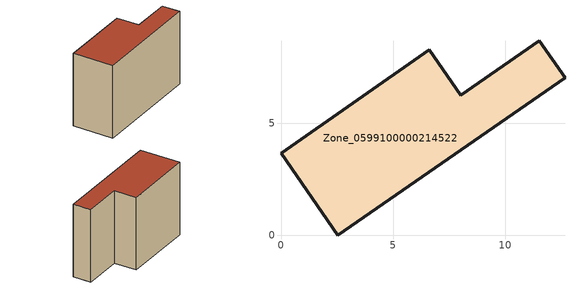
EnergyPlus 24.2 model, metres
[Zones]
Zone_0599100000214522
 floor ground (C_G): 2.54,0 0,3.67 6.61,8.27 8.02,6.24 11.52,8.67 12.66,7.01 z0
 wall outside (C_F): 2.54,0 12.66,7.01 11.52,8.67 8.02,6.24 6.61,8.27 0,3.67 2.54,0 z0:8.02
 roof outside (C_R): 0,3.67 2.54,0 12.66,7.01 11.52,8.67 8.02,6.24 6.61,8.27 z8.02
[BUILDING]
Pand.0599100000214522: North Axis=0; Terrain=City; Loads Convergence Tolerance Value=0.04; Temperature Convergence Tolerance Value=0.4; Solar Distribution=FullExterior; Maximum Number of Warmup Days=25; Minimum Number of Warmup Days=1
[Site:Location]
Rotterdam.The.Hague.AP_ZH_NLD Design_Conditions: Latitude=51.96; Longitude=4.45; Time Zone=1; Elevation=-4.5
[SITE:GROUNDTEMPERATURE:BUILDINGSURFACE]
18, 18, 18, 18, 18, 18, 18, 18, 18, 18, 18, 18
[MATERIAL] Thermal Absorptance=0.9; Solar Absorptance=0.7; Visible Absorptance=0.7
Name | Roughness | Thickness | Conductivity | Density | Specific Heat
G.TI.1946 | MediumSmooth | 0.15 | 1 | 540 | 1210
F.TI.1946 | Rough | 0.3 | 0.857143 | 1920 | 840
R.TI.1946 | MediumRough | 0.2 | 0.1 | 1500 | 1000
[CONSTRUCTION]
C_G: G.TI.1946
C_F: F.TI.1946
C_R: R.TI.1946
[ZONE]
Zone_0599100000214522: Type=1; Multiplier=1; Ceiling Height=Autocalculate; Volume=Autocalculate; Floor Area=autocalculate; Part of Total Floor Area=Yes
[ZONEINFILTRATION:DESIGNFLOWRATE]
Infil_Zone_0599100000214522: Zone or ZoneList or Space or SpaceList=Zone_0599100000214522; Schedule=AlwaysOn; Design Flow Rate Calculation Method=Flow/Area; Flow Rate per Floor Area=0.003; Constant Term Coefficient=1; Temperature Term Coefficient=0; Velocity Term Coefficient=0; Velocity Squared Term Coefficient=0
[HVACTEMPLATE:ZONE:IDEALLOADSAIRSYSTEM]
Zone_0599100000214522: Maximum Heating Supply Air Temperature=50; Minimum Cooling Supply Air Temperature=13; Maximum Heating Supply Air Humidity Ratio=0.0156; Minimum Cooling Supply Air Humidity Ratio=0.0077; Heating Limit=NoLimit; Cooling Limit=NoLimit; Dehumidification Control Type=ConstantSensibleHeatRatio; Cooling Sensible Heat Ratio=0.7; Dehumidification Setpoint=60; Humidification Control Type=None; Humidification Setpoint=30; Outdoor Air Method=None; Outdoor Air Flow Rate per Person=0.00944; Outdoor Air Flow Rate per Zone Floor Area=0; Outdoor Air Flow Rate per Zone=0; Demand Controlled Ventilation Type=None; Outdoor Air Economizer Type=NoEconomizer; Heat Recovery Type=None; Sensible Heat Recovery Effectiveness=0.7; Latent Heat Recovery Effectiveness=0.65
[ZONECONTROL:THERMOSTAT]
ThermostatControl_Zone_0599100000214522: Zone or ZoneList=Zone_0599100000214522; Control Type Schedule=DualSetpointControlType; Control 1=Thermostat_Zone_0599100000214522; Temperature Difference Between Cutout And Setpoint=0
[THERMOSTATSETPOINT:DUALSETPOINT]
Thermostat_Zone_0599100000214522: Heating Setpoint Temperature Schedule=HeatingSetpoint_Zone_0599100000214522; Cooling Setpoint Temperature Schedule=CoolingSetpoint_Zone_0599100000214522
[SCHEDULE:COMPACT]
HeatingSetpoint_Zone_0599100000214522: Through: 12/31, For: AllDays, Until: 24:00, 21
CoolingSetpoint_Zone_0599100000214522: Through: 12/31, For: AllDays, Until: 24:00, 24
DualSetpointControlType: Through: 12/31, For: AllDays, Until: 24:00, 4
AlwaysOn: Through: 12/31, For: AllDays, Until: 24:00, 1
